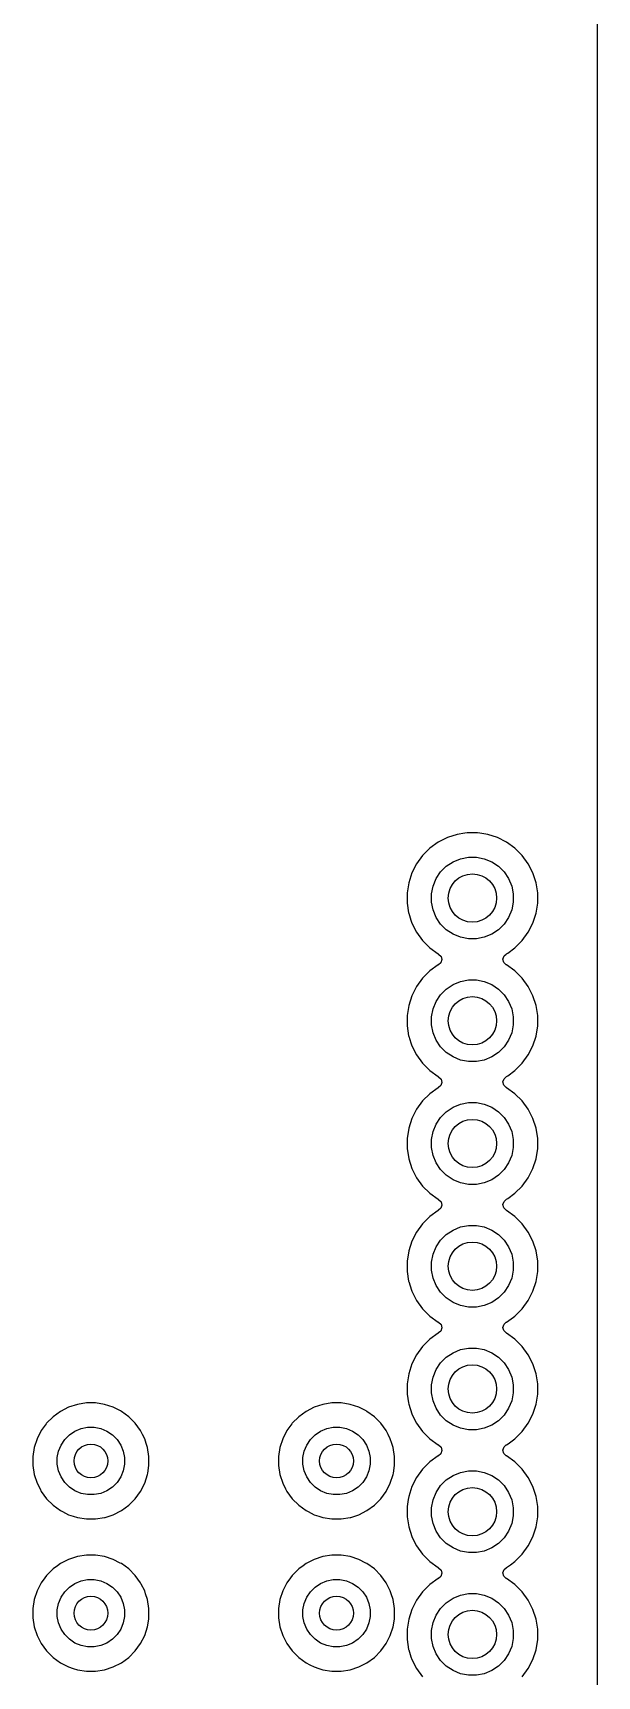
# Model space of a CAD drawing. Extents: x 81.5 to 180.4, y -148.7 to -49.7.
# Drawn here: x 168.78 to 180.45, y -113.57 to -79.56 of the extents above; entities that cross this region are included whole.
import ezdxf

# ---------------------------------------------------------------- set-up
doc = ezdxf.new("R2010")
doc.units = 0
doc.layers.add('BLACK', color=7, linetype='CONTINUOUS')

msp = doc.modelspace()

# ---------------------------------------------------------------- linework, layer by layer
at = {"layer": 'BLACK', "linetype": 'CONTINUOUS'}
for p, q in [((180.4495, -49.8245), (180.4495, -148.5755)), ((177.351585, -96.213444), (177.162179, -96.309951)), ((177.55376, -96.147753), (177.351585, -96.213444)), ((177.715042, -96.122208), (177.55376, -96.147753)), ((177.763713, -96.1145), (177.715042, -96.122208)), ((177.976287, -96.1145), (177.763713, -96.1145)), ((178.024957, -96.122208), (177.976287, -96.1145)), ((178.18624, -96.147753), (178.024957, -96.122208)), ((178.186241, -96.147753), (178.18624, -96.147753)), ((178.186243, -96.147754), (178.186241, -96.147753)), ((178.388412, -96.213443), (178.186243, -96.147754)), ((178.388413, -96.213443), (178.388412, -96.213443)), ((178.388414, -96.213444), (178.388413, -96.213443)), ((178.57782, -96.309951), (178.388414, -96.213444)), ((176.990213, -96.43489), (176.83989, -96.585213)), ((177.162179, -96.309951), (176.990213, -96.43489)), ((178.749786, -96.43489), (178.57782, -96.309951)), ((178.900109, -96.585213), (178.749786, -96.43489)), ((176.714951, -96.757179), (176.618444, -96.946585)), ((176.83989, -96.585213), (176.714951, -96.757179)), ((177.212941, -96.925766), (177.330766, -96.807941)), ((177.330766, -96.807941), (177.469313, -96.715367)), ((177.469313, -96.715367), (177.623258, -96.651601)), ((177.623258, -96.651601), (177.786685, -96.619093)), ((177.786685, -96.619093), (177.953315, -96.619093)), ((177.953315, -96.619093), (178.116742, -96.651601)), ((178.116742, -96.651601), (178.270687, -96.715367)), ((178.270687, -96.715367), (178.409234, -96.807941)), ((178.409234, -96.807941), (178.527059, -96.925766)), ((179.025048, -96.757179), (178.900109, -96.585213)), ((179.025049, -96.757181), (179.025048, -96.757179)), ((179.025051, -96.757184), (179.025049, -96.757181)), ((179.121557, -96.946588), (179.025051, -96.757184)), ((176.552753, -97.14876), (176.5195, -97.358713)), ((176.618444, -96.946585), (176.552753, -97.14876)), ((177.024093, -97.381685), (177.056601, -97.218258)), ((177.056601, -97.218258), (177.120367, -97.064313)), ((177.120367, -97.064313), (177.212941, -96.925766)), ((178.527059, -96.925766), (178.619633, -97.064313)), ((178.619633, -97.064313), (178.683399, -97.218258)), ((178.683399, -97.218258), (178.715907, -97.381685)), ((179.187246, -97.148757), (179.121557, -96.946588)), ((179.2205, -97.358713), (179.187246, -97.148757)), ((176.5195, -97.358713), (176.5195, -97.571286)), ((176.5195, -97.571286), (176.551748, -97.774896)), ((177.024093, -97.548315), (177.024093, -97.381685)), ((177.056601, -97.711742), (177.024093, -97.548315)), ((178.715907, -97.548315), (178.683399, -97.711742)), ((178.715907, -97.381685), (178.715907, -97.548315)), ((179.187246, -97.781243), (179.2205, -97.571287)), ((179.2205, -97.571287), (179.2205, -97.358713)), ((176.551748, -97.774896), (176.552754, -97.781243)), ((176.552754, -97.781243), (176.599531, -97.925208)), ((176.599531, -97.925208), (176.618444, -97.983414)), ((177.120367, -97.865687), (177.056601, -97.711742)), ((177.212941, -98.004234), (177.120367, -97.865687)), ((178.619633, -97.865687), (178.527059, -98.004234)), ((178.683399, -97.711742), (178.619633, -97.865687)), ((179.121557, -97.983412), (179.187246, -97.781243)), ((176.618444, -97.983414), (176.714951, -98.17282)), ((176.714951, -98.17282), (176.83989, -98.344786)), ((177.330766, -98.122059), (177.212941, -98.004234)), ((177.469313, -98.214633), (177.330766, -98.122059)), ((177.623258, -98.278399), (177.469313, -98.214633)), ((177.786685, -98.310907), (177.623258, -98.278399)), ((178.116742, -98.278399), (177.953315, -98.310907)), ((178.270687, -98.214633), (178.116742, -98.278399)), ((178.409234, -98.122059), (178.270687, -98.214633)), ((178.527059, -98.004234), (178.409234, -98.122059)), ((178.900109, -98.344786), (179.025048, -98.17282)), ((179.025047, -98.17282), (179.025051, -98.172816)), ((179.025048, -98.17282), (179.025047, -98.17282)), ((179.025051, -98.172816), (179.121557, -97.983412)), ((176.83989, -98.344786), (176.990213, -98.495109)), ((176.990213, -98.495109), (177.162182, -98.62005)), ((177.162182, -98.62005), (177.170946, -98.624516)), ((177.953315, -98.310907), (177.786685, -98.310907)), ((178.569054, -98.624515), (178.577816, -98.620051)), ((178.577816, -98.620051), (178.599789, -98.604086)), ((178.599789, -98.604086), (178.749786, -98.495109)), ((178.749786, -98.495109), (178.749788, -98.495106)), ((178.749788, -98.495106), (178.749792, -98.495104)), ((178.749792, -98.495104), (178.900104, -98.344792)), ((178.900104, -98.344792), (178.900106, -98.344788)), ((178.900106, -98.344788), (178.900109, -98.344786)), ((177.162182, -98.849949), (176.990213, -98.97489)), ((177.170946, -98.845484), (177.162182, -98.849949)), ((177.170946, -98.624516), (177.221742, -98.672491)), ((177.215998, -98.806447), (177.170946, -98.845484)), ((177.238536, -98.740312), (177.215998, -98.806447)), ((177.221742, -98.672491), (177.238536, -98.740312)), ((178.501463, -98.729692), (178.523999, -98.663556)), ((178.518259, -98.797512), (178.501463, -98.729692)), ((178.569054, -98.845485), (178.518259, -98.797512)), ((178.523999, -98.663556), (178.569054, -98.624515)), ((178.577115, -98.849591), (178.569054, -98.845485)), ((178.57782, -98.849951), (178.577115, -98.849591)), ((178.749786, -98.97489), (178.57782, -98.849951)), ((176.714951, -99.297179), (176.618444, -99.486585)), ((176.83989, -99.125213), (176.714951, -99.297179)), ((176.990213, -98.97489), (176.83989, -99.125213)), ((177.330766, -99.347941), (177.469313, -99.255367)), ((177.469313, -99.255367), (177.623258, -99.191601)), ((177.623258, -99.191601), (177.786685, -99.159093)), ((177.786685, -99.159093), (177.953315, -99.159093)), ((177.953315, -99.159093), (178.116742, -99.191601)), ((178.116742, -99.191601), (178.270687, -99.255367)), ((178.270687, -99.255367), (178.409234, -99.347941)), ((178.900109, -99.125213), (178.749786, -98.97489)), ((179.025048, -99.297179), (178.900109, -99.125213)), ((179.025049, -99.297181), (179.025048, -99.297179)), ((179.025051, -99.297184), (179.025049, -99.297181)), ((179.121557, -99.486588), (179.025051, -99.297184)), ((176.618444, -99.486585), (176.552753, -99.68876)), ((177.056601, -99.758258), (177.120367, -99.604313)), ((177.120367, -99.604313), (177.212941, -99.465766)), ((177.212941, -99.465766), (177.330766, -99.347941)), ((178.409234, -99.347941), (178.527059, -99.465766)), ((178.527059, -99.465766), (178.619633, -99.604313)), ((178.619633, -99.604313), (178.683399, -99.758258)), ((179.187246, -99.688757), (179.121557, -99.486588)), ((176.552753, -99.68876), (176.5195, -99.898713)), ((176.5195, -99.898713), (176.5195, -100.111286)), ((177.024093, -99.921685), (177.056601, -99.758258)), ((177.024093, -100.088315), (177.024093, -99.921685)), ((178.683399, -99.758258), (178.715907, -99.921685)), ((178.715907, -99.921685), (178.715907, -100.088315)), ((179.2205, -99.898713), (179.187246, -99.688757)), ((179.2205, -100.111287), (179.2205, -99.898713)), ((176.5195, -100.111286), (176.551748, -100.314896)), ((176.551748, -100.314896), (176.552754, -100.321243)), ((177.056601, -100.251742), (177.024093, -100.088315)), ((177.120367, -100.405687), (177.056601, -100.251742)), ((178.683399, -100.251742), (178.619633, -100.405687)), ((178.715907, -100.088315), (178.683399, -100.251742)), ((179.187246, -100.321243), (179.2205, -100.111287)), ((176.552754, -100.321243), (176.599531, -100.465208)), ((176.599531, -100.465208), (176.618444, -100.523414)), ((176.618444, -100.523414), (176.714951, -100.71282)), ((177.212941, -100.544234), (177.120367, -100.405687)), ((177.330766, -100.662059), (177.212941, -100.544234)), ((178.527059, -100.544234), (178.409234, -100.662059)), ((178.619633, -100.405687), (178.527059, -100.544234)), ((179.025051, -100.712816), (179.121557, -100.523412)), ((179.121557, -100.523412), (179.187246, -100.321243)), ((176.714951, -100.71282), (176.83989, -100.884786)), ((176.83989, -100.884786), (176.990213, -101.035109)), ((177.469313, -100.754633), (177.330766, -100.662059)), ((177.623258, -100.818399), (177.469313, -100.754633)), ((177.786685, -100.850907), (177.623258, -100.818399)), ((177.953315, -100.850907), (177.786685, -100.850907)), ((178.116742, -100.818399), (177.953315, -100.850907)), ((178.270687, -100.754633), (178.116742, -100.818399)), ((178.409234, -100.662059), (178.270687, -100.754633)), ((178.749792, -101.035104), (178.900104, -100.884792)), ((178.900104, -100.884792), (178.900106, -100.884788)), ((178.900106, -100.884788), (178.900109, -100.884786)), ((178.900109, -100.884786), (179.025048, -100.71282)), ((179.025047, -100.71282), (179.025051, -100.712816)), ((179.025048, -100.71282), (179.025047, -100.71282)), ((176.990213, -101.035109), (177.162182, -101.16005)), ((177.162182, -101.16005), (177.170946, -101.164516)), ((177.170946, -101.164516), (177.221742, -101.212491)), ((177.238536, -101.280312), (177.215998, -101.346447)), ((177.221742, -101.212491), (177.238536, -101.280312)), ((178.501463, -101.269692), (178.523999, -101.203556)), ((178.518259, -101.337512), (178.501463, -101.269692)), ((178.569054, -101.385485), (178.518259, -101.337512)), ((178.523999, -101.203556), (178.569054, -101.164515)), ((178.569054, -101.164515), (178.577816, -101.160051)), ((178.577816, -101.160051), (178.599789, -101.144086)), ((178.599789, -101.144086), (178.749786, -101.035109)), ((178.749786, -101.035109), (178.749788, -101.035106)), ((178.749788, -101.035106), (178.749792, -101.035104)), ((176.83989, -101.665213), (176.714951, -101.837179)), ((176.990213, -101.51489), (176.83989, -101.665213)), ((177.162182, -101.389949), (176.990213, -101.51489)), ((177.170946, -101.385484), (177.162182, -101.389949)), ((177.215998, -101.346447), (177.170946, -101.385484)), ((178.577115, -101.389591), (178.569054, -101.385485)), ((178.57782, -101.389951), (178.577115, -101.389591)), ((178.749786, -101.51489), (178.57782, -101.389951)), ((178.900109, -101.665213), (178.749786, -101.51489)), ((179.025048, -101.837179), (178.900109, -101.665213)), ((176.714951, -101.837179), (176.618444, -102.026585)), ((177.120367, -102.144313), (177.212941, -102.005766)), ((177.212941, -102.005766), (177.330766, -101.887941)), ((177.330766, -101.887941), (177.469313, -101.795367)), ((177.469313, -101.795367), (177.623258, -101.731601)), ((177.623258, -101.731601), (177.786685, -101.699093)), ((177.786685, -101.699093), (177.953315, -101.699093)), ((177.953315, -101.699093), (178.116742, -101.731601)), ((178.116742, -101.731601), (178.270687, -101.795367)), ((178.270687, -101.795367), (178.409234, -101.887941)), ((178.409234, -101.887941), (178.527059, -102.005766)), ((178.527059, -102.005766), (178.619633, -102.144313)), ((179.025049, -101.837181), (179.025048, -101.837179)), ((179.025051, -101.837184), (179.025049, -101.837181)), ((179.121557, -102.026588), (179.025051, -101.837184)), ((176.552753, -102.22876), (176.5195, -102.438713)), ((176.618444, -102.026585), (176.552753, -102.22876)), ((177.024093, -102.461685), (177.056601, -102.298258)), ((177.056601, -102.298258), (177.120367, -102.144313)), ((178.619633, -102.144313), (178.683399, -102.298258)), ((178.683399, -102.298258), (178.715907, -102.461685)), ((179.187246, -102.228757), (179.121557, -102.026588)), ((179.2205, -102.438713), (179.187246, -102.228757)), ((176.5195, -102.438713), (176.5195, -102.651286)), ((176.5195, -102.651286), (176.552753, -102.861239)), ((177.024093, -102.628315), (177.024093, -102.461685)), ((177.056601, -102.791742), (177.024093, -102.628315)), ((178.715907, -102.628315), (178.683399, -102.791742)), ((178.715907, -102.461685), (178.715907, -102.628315)), ((179.187246, -102.861243), (179.2205, -102.651287)), ((179.2205, -102.651287), (179.2205, -102.438713)), ((176.552753, -102.861239), (176.618444, -103.063414)), ((177.120367, -102.945687), (177.056601, -102.791742)), ((177.212941, -103.084234), (177.120367, -102.945687)), ((178.619633, -102.945687), (178.527059, -103.084234)), ((178.683399, -102.791742), (178.619633, -102.945687)), ((179.121557, -103.063412), (179.187246, -102.861243)), ((176.618444, -103.063414), (176.714951, -103.25282)), ((176.714951, -103.25282), (176.83989, -103.424786)), ((177.330766, -103.202059), (177.212941, -103.084234)), ((177.469313, -103.294633), (177.330766, -103.202059)), ((177.623258, -103.358399), (177.469313, -103.294633)), ((177.786685, -103.390907), (177.623258, -103.358399)), ((178.116742, -103.358399), (177.953315, -103.390907)), ((178.270687, -103.294633), (178.116742, -103.358399)), ((178.409234, -103.202059), (178.270687, -103.294633)), ((178.527059, -103.084234), (178.409234, -103.202059)), ((178.900109, -103.424786), (179.025048, -103.25282)), ((179.025047, -103.25282), (179.025051, -103.252816)), ((179.025048, -103.25282), (179.025047, -103.25282)), ((179.025051, -103.252816), (179.121557, -103.063412)), ((176.83989, -103.424786), (176.990213, -103.575109)), ((176.990213, -103.575109), (177.162182, -103.70005)), ((177.162182, -103.70005), (177.170946, -103.704516)), ((177.170946, -103.704516), (177.221742, -103.752491)), ((177.953315, -103.390907), (177.786685, -103.390907)), ((178.523999, -103.743556), (178.569054, -103.704515)), ((178.569054, -103.704515), (178.577816, -103.700051)), ((178.577816, -103.700051), (178.599789, -103.684086)), ((178.599789, -103.684086), (178.749786, -103.575109)), ((178.749786, -103.575109), (178.749788, -103.575106)), ((178.749788, -103.575106), (178.749792, -103.575104)), ((178.749792, -103.575104), (178.900104, -103.424792)), ((178.900104, -103.424792), (178.900106, -103.424788)), ((178.900106, -103.424788), (178.900109, -103.424786)), ((176.990213, -104.05489), (176.83989, -104.205213)), ((177.162182, -103.929949), (176.990213, -104.05489)), ((177.170946, -103.925484), (177.162182, -103.929949)), ((177.215998, -103.886447), (177.170946, -103.925484)), ((177.238536, -103.820312), (177.215998, -103.886447)), ((177.221742, -103.752491), (177.238536, -103.820312)), ((178.501463, -103.809692), (178.523999, -103.743556)), ((178.518259, -103.877512), (178.501463, -103.809692)), ((178.569054, -103.925485), (178.518259, -103.877512)), ((178.577115, -103.929591), (178.569054, -103.925485)), ((178.57782, -103.929951), (178.577115, -103.929591)), ((178.749786, -104.05489), (178.57782, -103.929951)), ((178.900109, -104.205213), (178.749786, -104.05489)), ((176.714951, -104.377179), (176.618444, -104.566585)), ((176.83989, -104.205213), (176.714951, -104.377179)), ((177.330766, -104.427941), (177.469313, -104.335367)), ((177.469313, -104.335367), (177.623258, -104.271601)), ((177.623258, -104.271601), (177.786685, -104.239093)), ((177.786685, -104.239093), (177.953315, -104.239093)), ((177.953315, -104.239093), (178.116742, -104.271601)), ((178.116742, -104.271601), (178.270687, -104.335367)), ((178.270687, -104.335367), (178.409234, -104.427941)), ((179.025048, -104.377179), (178.900109, -104.205213)), ((179.025049, -104.377181), (179.025048, -104.377179)), ((179.025051, -104.377184), (179.025049, -104.377181)), ((179.121557, -104.566588), (179.025051, -104.377184)), ((176.618444, -104.566585), (176.552753, -104.76876)), ((177.056601, -104.838258), (177.120367, -104.684313)), ((177.120367, -104.684313), (177.212941, -104.545766)), ((177.212941, -104.545766), (177.330766, -104.427941)), ((178.409234, -104.427941), (178.527059, -104.545766)), ((178.527059, -104.545766), (178.619633, -104.684313)), ((178.619633, -104.684313), (178.683399, -104.838258)), ((179.187246, -104.768757), (179.121557, -104.566588)), ((176.552753, -104.76876), (176.5195, -104.978713)), ((176.5195, -104.978713), (176.5195, -105.191286)), ((177.024093, -105.001685), (177.056601, -104.838258)), ((177.024093, -105.168315), (177.024093, -105.001685)), ((178.683399, -104.838258), (178.715907, -105.001685)), ((178.715907, -105.001685), (178.715907, -105.168315)), ((179.2205, -104.978713), (179.187246, -104.768757)), ((179.2205, -105.191287), (179.2205, -104.978713)), ((176.5195, -105.191286), (176.551403, -105.392717)), ((176.551403, -105.392717), (176.552754, -105.401243)), ((176.552754, -105.401243), (176.611835, -105.583076)), ((177.056601, -105.331742), (177.024093, -105.168315)), ((177.120367, -105.485687), (177.056601, -105.331742)), ((178.683399, -105.331742), (178.619633, -105.485687)), ((178.715907, -105.168315), (178.683399, -105.331742)), ((179.121557, -105.603412), (179.187246, -105.401243)), ((179.187246, -105.401243), (179.2205, -105.191287)), ((176.611835, -105.583076), (176.618444, -105.603414)), ((176.618444, -105.603414), (176.714951, -105.79282)), ((177.212941, -105.624234), (177.120367, -105.485687)), ((177.330766, -105.742059), (177.212941, -105.624234)), ((177.469313, -105.834633), (177.330766, -105.742059)), ((178.409234, -105.742059), (178.270687, -105.834633)), ((178.527059, -105.624234), (178.409234, -105.742059)), ((178.619633, -105.485687), (178.527059, -105.624234)), ((179.025051, -105.792816), (179.121557, -105.603412)), ((176.714951, -105.79282), (176.83989, -105.964786)), ((176.83989, -105.964786), (176.990213, -106.115109)), ((177.623258, -105.898399), (177.469313, -105.834633)), ((177.786685, -105.930907), (177.623258, -105.898399)), ((177.953315, -105.930907), (177.786685, -105.930907)), ((178.116742, -105.898399), (177.953315, -105.930907)), ((178.270687, -105.834633), (178.116742, -105.898399)), ((178.749792, -106.115104), (178.900104, -105.964792)), ((178.900104, -105.964792), (178.900106, -105.964788)), ((178.900106, -105.964788), (178.900109, -105.964786)), ((178.900109, -105.964786), (179.025048, -105.79282)), ((179.025047, -105.79282), (179.025051, -105.792816)), ((179.025048, -105.79282), (179.025047, -105.79282)), ((176.990213, -106.115109), (177.162182, -106.24005)), ((177.162182, -106.24005), (177.170946, -106.244516)), ((177.170946, -106.244516), (177.221742, -106.292491)), ((177.215998, -106.426447), (177.170946, -106.465484)), ((177.238536, -106.360312), (177.215998, -106.426447)), ((177.221742, -106.292491), (177.238536, -106.360312)), ((178.501463, -106.349692), (178.523999, -106.283556)), ((178.518259, -106.417512), (178.501463, -106.349692)), ((178.569054, -106.465485), (178.518259, -106.417512)), ((178.523999, -106.283556), (178.569054, -106.244515)), ((178.569054, -106.244515), (178.577816, -106.240051)), ((178.577816, -106.240051), (178.72076, -106.136197)), ((178.72076, -106.136197), (178.749786, -106.115109)), ((178.749786, -106.115109), (178.749788, -106.115106)), ((178.749788, -106.115106), (178.749792, -106.115104)), ((176.83989, -106.745213), (176.714951, -106.917179)), ((176.990213, -106.59489), (176.83989, -106.745213)), ((177.162182, -106.469949), (176.990213, -106.59489)), ((177.170946, -106.465484), (177.162182, -106.469949)), ((177.623258, -106.811601), (177.786685, -106.779093)), ((177.786685, -106.779093), (177.953315, -106.779093)), ((177.953315, -106.779093), (178.116742, -106.811601)), ((178.577115, -106.469591), (178.569054, -106.465485)), ((178.57782, -106.469951), (178.577115, -106.469591)), ((178.749786, -106.59489), (178.57782, -106.469951)), ((178.900109, -106.745213), (178.749786, -106.59489)), ((179.025048, -106.917179), (178.900109, -106.745213)), ((176.618444, -107.106585), (176.552753, -107.30876)), ((176.714951, -106.917179), (176.618444, -107.106585)), ((177.120367, -107.224313), (177.212941, -107.085766)), ((177.212941, -107.085766), (177.330766, -106.967941)), ((177.330766, -106.967941), (177.469313, -106.875367)), ((177.469313, -106.875367), (177.623258, -106.811601)), ((178.116742, -106.811601), (178.270687, -106.875367)), ((178.270687, -106.875367), (178.409234, -106.967941)), ((178.409234, -106.967941), (178.527059, -107.085766)), ((178.527059, -107.085766), (178.619633, -107.224313)), ((179.025049, -106.917181), (179.025048, -106.917179)), ((179.025051, -106.917184), (179.025049, -106.917181)), ((179.121557, -107.106588), (179.025051, -106.917184)), ((179.187246, -107.308757), (179.121557, -107.106588)), ((176.552753, -107.30876), (176.5195, -107.518713)), ((177.024093, -107.541685), (177.056601, -107.378258)), ((177.056601, -107.378258), (177.120367, -107.224313)), ((178.619633, -107.224313), (178.683399, -107.378258)), ((178.683399, -107.378258), (178.715907, -107.541685)), ((179.2205, -107.518713), (179.187246, -107.308757)), ((176.5195, -107.518713), (176.5195, -107.731286)), ((176.5195, -107.731286), (176.548604, -107.915046)), ((177.024093, -107.708315), (177.024093, -107.541685)), ((177.056601, -107.871742), (177.024093, -107.708315)), ((178.715907, -107.708315), (178.683399, -107.871742)), ((178.715907, -107.541685), (178.715907, -107.708315)), ((179.187246, -107.941243), (179.2205, -107.731287)), ((179.2205, -107.731287), (179.2205, -107.518713)), ((169.3508, -108.08824), (169.274861, -108.143414)), ((169.519163, -108.002454), (169.3508, -108.08824)), ((169.698881, -107.944059), (169.519163, -108.002454)), ((169.885514, -107.9145), (169.698881, -107.944059)), ((169.885519, -107.9145), (169.885514, -107.9145)), ((170.074481, -107.9145), (169.885519, -107.9145)), ((170.074486, -107.9145), (170.074481, -107.9145)), ((170.261118, -107.944059), (170.074486, -107.9145)), ((170.440836, -108.002454), (170.261118, -107.944059)), ((170.58982, -108.078366), (170.440836, -108.002454)), ((170.609199, -108.08824), (170.58982, -108.078366)), ((170.762073, -108.19931), (170.609199, -108.08824)), ((174.4308, -108.08824), (174.354861, -108.143414)), ((174.599163, -108.002454), (174.4308, -108.08824)), ((174.778881, -107.944059), (174.599163, -108.002454)), ((174.965514, -107.9145), (174.778881, -107.944059)), ((174.965519, -107.9145), (174.965514, -107.9145)), ((175.154481, -107.9145), (174.965519, -107.9145)), ((175.154486, -107.9145), (175.154481, -107.9145)), ((175.341118, -107.944059), (175.154486, -107.9145)), ((175.520836, -108.002454), (175.341118, -107.944059)), ((175.66982, -108.078366), (175.520836, -108.002454)), ((175.689199, -108.08824), (175.66982, -108.078366)), ((175.842073, -108.19931), (175.689199, -108.08824)), ((176.548604, -107.915046), (176.552754, -107.941243)), ((176.552754, -107.941243), (176.616261, -108.136697)), ((176.616261, -108.136697), (176.618444, -108.143414)), ((177.120367, -108.025687), (177.056601, -107.871742)), ((177.212941, -108.164234), (177.120367, -108.025687)), ((178.619633, -108.025687), (178.527059, -108.164234)), ((178.683399, -107.871742), (178.619633, -108.025687)), ((179.121557, -108.143412), (179.187246, -107.941243)), ((169.054328, -108.346666), (168.95324, -108.4858)), ((169.06431, -108.332927), (169.054328, -108.346666)), ((169.064312, -108.332925), (169.06431, -108.332927)), ((169.197924, -108.199312), (169.064312, -108.332924)), ((169.064312, -108.332924), (169.064312, -108.332925)), ((169.197925, -108.199312), (169.197924, -108.199312)), ((169.197927, -108.19931), (169.197925, -108.199312)), ((169.274861, -108.143414), (169.197927, -108.19931)), ((169.650022, -108.497655), (169.776801, -108.445142)), ((169.776801, -108.445142), (169.911388, -108.418371)), ((169.911388, -108.418371), (170.048612, -108.418371)), ((170.048612, -108.418371), (170.183199, -108.445142)), ((170.183199, -108.445142), (170.309978, -108.497655)), ((170.89569, -108.332927), (170.762073, -108.19931)), ((171.00676, -108.485801), (170.89569, -108.332927)), ((174.134328, -108.346666), (174.03324, -108.4858)), ((174.14431, -108.332927), (174.134328, -108.346666)), ((174.144312, -108.332925), (174.14431, -108.332927)), ((174.277924, -108.199312), (174.144312, -108.332924)), ((174.144312, -108.332924), (174.144312, -108.332925)), ((174.277925, -108.199312), (174.277924, -108.199312)), ((174.277927, -108.19931), (174.277925, -108.199312)), ((174.354861, -108.143414), (174.277927, -108.19931)), ((174.730022, -108.497655), (174.856801, -108.445142)), ((174.856801, -108.445142), (174.991388, -108.418371)), ((174.991388, -108.418371), (175.128612, -108.418371)), ((175.128612, -108.418371), (175.263199, -108.445142)), ((175.263199, -108.445142), (175.389978, -108.497655)), ((175.97569, -108.332927), (175.842073, -108.19931)), ((176.08676, -108.485801), (175.97569, -108.332927)), ((176.618444, -108.143414), (176.714951, -108.33282)), ((176.714951, -108.33282), (176.83989, -108.504786)), ((177.330766, -108.282059), (177.212941, -108.164234)), ((177.469313, -108.374633), (177.330766, -108.282059)), ((177.623258, -108.438399), (177.469313, -108.374633)), ((177.786685, -108.470907), (177.623258, -108.438399)), ((177.953315, -108.470907), (177.786685, -108.470907)), ((178.116742, -108.438399), (177.953315, -108.470907)), ((178.270687, -108.374633), (178.116742, -108.438399)), ((178.409234, -108.282059), (178.270687, -108.374633)), ((178.527059, -108.164234), (178.409234, -108.282059)), ((178.900109, -108.504786), (179.024972, -108.332925)), ((179.024972, -108.332925), (179.025051, -108.332816)), ((179.025051, -108.332816), (179.121557, -108.143412)), ((168.867454, -108.654163), (168.809059, -108.833881)), ((168.95324, -108.4858), (168.867454, -108.654163)), ((169.310142, -108.911801), (169.362655, -108.785022)), ((169.362655, -108.785022), (169.438893, -108.670925)), ((169.438893, -108.670925), (169.535925, -108.573893)), ((169.535925, -108.573893), (169.650022, -108.497655)), ((170.309978, -108.497655), (170.424075, -108.573893)), ((170.424075, -108.573893), (170.521107, -108.670925)), ((170.521107, -108.670925), (170.597345, -108.785022)), ((170.597345, -108.785022), (170.649858, -108.911801)), ((171.04729, -108.565347), (171.00676, -108.485801)), ((171.092545, -108.654163), (171.04729, -108.565347)), ((171.092545, -108.654165), (171.092545, -108.654163)), ((171.092547, -108.654168), (171.092545, -108.654165)), ((171.123846, -108.750497), (171.092547, -108.654168)), ((171.15094, -108.833881), (171.123846, -108.750497)), ((173.947454, -108.654163), (173.889059, -108.833881)), ((174.03324, -108.4858), (173.947454, -108.654163)), ((174.390142, -108.911801), (174.442655, -108.785022)), ((174.442655, -108.785022), (174.518893, -108.670925)), ((174.518893, -108.670925), (174.615925, -108.573893)), ((174.615925, -108.573893), (174.730022, -108.497655)), ((175.389978, -108.497655), (175.504075, -108.573893)), ((175.504075, -108.573893), (175.601107, -108.670925)), ((175.601107, -108.670925), (175.677345, -108.785022)), ((175.677345, -108.785022), (175.729858, -108.911801)), ((176.12729, -108.565347), (176.08676, -108.485801)), ((176.172545, -108.654163), (176.12729, -108.565347)), ((176.172545, -108.654165), (176.172545, -108.654163)), ((176.172547, -108.654168), (176.172545, -108.654165)), ((176.203846, -108.750497), (176.172547, -108.654168)), ((176.23094, -108.833881), (176.203846, -108.750497)), ((176.83989, -108.504786), (176.990213, -108.655109)), ((176.990213, -108.655109), (177.162182, -108.78005)), ((177.162182, -108.78005), (177.170946, -108.784516)), ((177.170946, -108.784516), (177.221742, -108.832491)), ((178.523999, -108.823556), (178.569054, -108.784515)), ((178.569054, -108.784515), (178.577816, -108.780051)), ((178.577816, -108.780051), (178.609166, -108.757274)), ((178.609166, -108.757274), (178.749786, -108.655109)), ((178.749786, -108.655109), (178.749788, -108.655106)), ((178.749788, -108.655106), (178.749792, -108.655104)), ((178.749792, -108.655104), (178.900104, -108.504792)), ((178.900104, -108.504792), (178.900106, -108.504788)), ((178.900106, -108.504788), (178.900109, -108.504786)), ((168.809059, -108.833881), (168.7795, -109.020513)), ((168.7795, -109.020513), (168.7795, -109.209486)), ((169.283371, -109.046388), (169.310142, -108.911801)), ((169.283371, -109.183612), (169.283371, -109.046388)), ((170.649858, -108.911801), (170.676629, -109.046388)), ((170.676629, -109.046388), (170.676629, -109.183612)), ((171.1805, -109.020513), (171.15094, -108.833881)), ((171.1805, -109.209486), (171.1805, -109.020513)), ((173.889059, -108.833881), (173.8595, -109.020513)), ((173.8595, -109.020513), (173.8595, -109.209486)), ((174.363371, -109.046388), (174.390142, -108.911801)), ((174.363371, -109.183612), (174.363371, -109.046388)), ((175.729858, -108.911801), (175.756629, -109.046388)), ((175.756629, -109.046388), (175.756629, -109.183612)), ((176.2605, -109.020513), (176.23094, -108.833881)), ((176.2605, -109.209486), (176.2605, -109.020513)), ((176.990213, -109.13489), (176.83989, -109.285213)), ((177.162182, -109.009949), (176.990213, -109.13489)), ((177.170946, -109.005484), (177.162182, -109.009949)), ((177.215998, -108.966447), (177.170946, -109.005484)), ((177.238536, -108.900312), (177.215998, -108.966447)), ((177.221742, -108.832491), (177.238536, -108.900312)), ((178.501463, -108.889692), (178.523999, -108.823556)), ((178.518259, -108.957512), (178.501463, -108.889692)), ((178.569054, -109.005485), (178.518259, -108.957512)), ((178.577115, -109.009591), (178.569054, -109.005485)), ((178.57782, -109.009951), (178.577115, -109.009591)), ((178.749786, -109.13489), (178.57782, -109.009951)), ((178.900109, -109.285213), (178.749786, -109.13489)), ((168.7795, -109.209486), (168.809059, -109.396118)), ((168.809059, -109.396118), (168.867454, -109.575836)), ((169.310142, -109.318199), (169.283371, -109.183612)), ((169.362655, -109.444978), (169.310142, -109.318199)), ((169.438893, -109.559075), (169.362655, -109.444978)), ((170.597345, -109.444978), (170.521107, -109.559075)), ((170.649858, -109.318199), (170.597345, -109.444978)), ((170.676629, -109.183612), (170.649858, -109.318199)), ((171.092547, -109.575832), (171.15094, -109.396118)), ((171.15094, -109.396118), (171.155466, -109.367543)), ((171.155466, -109.367543), (171.1805, -109.209486)), ((173.8595, -109.209486), (173.889059, -109.396118)), ((173.889059, -109.396118), (173.947454, -109.575836)), ((174.390142, -109.318199), (174.363371, -109.183612)), ((174.442655, -109.444978), (174.390142, -109.318199)), ((174.518893, -109.559075), (174.442655, -109.444978)), ((175.677345, -109.444978), (175.601107, -109.559075)), ((175.729858, -109.318199), (175.677345, -109.444978)), ((175.756629, -109.183612), (175.729858, -109.318199)), ((176.172547, -109.575832), (176.23094, -109.396118)), ((176.23094, -109.396118), (176.235466, -109.367543)), ((176.235466, -109.367543), (176.2605, -109.209486)), ((176.714951, -109.457179), (176.618444, -109.646585)), ((176.83989, -109.285213), (176.714951, -109.457179)), ((177.330766, -109.507941), (177.469313, -109.415367)), ((177.469313, -109.415367), (177.623258, -109.351601)), ((177.623258, -109.351601), (177.786685, -109.319093)), ((177.786685, -109.319093), (177.953315, -109.319093)), ((177.953315, -109.319093), (178.116742, -109.351601)), ((178.116742, -109.351601), (178.270687, -109.415367)), ((178.270687, -109.415367), (178.409234, -109.507941)), ((179.025048, -109.457179), (178.900109, -109.285213)), ((179.025049, -109.457181), (179.025048, -109.457179)), ((179.025051, -109.457184), (179.025049, -109.457181)), ((179.121557, -109.646588), (179.025051, -109.457184)), ((168.867454, -109.575836), (168.926718, -109.692147)), ((168.926718, -109.692147), (168.95324, -109.744199)), ((168.95324, -109.744199), (169.06431, -109.897073)), ((169.535925, -109.656107), (169.438893, -109.559075)), ((169.650022, -109.732345), (169.535925, -109.656107)), ((169.776801, -109.784858), (169.650022, -109.732345)), ((169.911388, -109.811629), (169.776801, -109.784858)), ((170.048612, -109.811629), (169.911388, -109.811629)), ((170.183199, -109.784858), (170.048612, -109.811629)), ((170.309978, -109.732345), (170.183199, -109.784858)), ((170.424075, -109.656107), (170.309978, -109.732345)), ((170.521107, -109.559075), (170.424075, -109.656107)), ((170.89569, -109.897073), (171.00676, -109.744199)), ((171.00676, -109.744199), (171.092547, -109.575832)), ((173.947454, -109.575836), (174.006718, -109.692147)), ((174.006718, -109.692147), (174.03324, -109.744199)), ((174.03324, -109.744199), (174.14431, -109.897073)), ((174.615925, -109.656107), (174.518893, -109.559075)), ((174.730022, -109.732345), (174.615925, -109.656107)), ((174.856801, -109.784858), (174.730022, -109.732345)), ((174.991388, -109.811629), (174.856801, -109.784858)), ((175.128612, -109.811629), (174.991388, -109.811629)), ((175.263199, -109.784858), (175.128612, -109.811629)), ((175.389978, -109.732345), (175.263199, -109.784858)), ((175.504075, -109.656107), (175.389978, -109.732345)), ((175.601107, -109.559075), (175.504075, -109.656107)), ((175.97569, -109.897073), (176.08676, -109.744199)), ((176.08676, -109.744199), (176.172547, -109.575832)), ((176.618444, -109.646585), (176.552753, -109.84876)), ((177.056601, -109.918258), (177.120367, -109.764313)), ((177.120367, -109.764313), (177.212941, -109.625766)), ((177.212941, -109.625766), (177.330766, -109.507941)), ((178.409234, -109.507941), (178.527059, -109.625766)), ((178.527059, -109.625766), (178.619633, -109.764313)), ((178.619633, -109.764313), (178.683399, -109.918258)), ((179.187246, -109.848757), (179.121557, -109.646588)), ((169.06431, -109.897073), (169.197927, -110.03069)), ((169.197927, -110.03069), (169.350801, -110.14176)), ((169.350801, -110.14176), (169.391339, -110.162415)), ((169.391339, -110.162415), (169.519163, -110.227545)), ((170.440832, -110.227547), (170.609199, -110.14176)), ((170.609199, -110.14176), (170.762073, -110.03069)), ((170.762073, -110.03069), (170.89569, -109.897073)), ((174.14431, -109.897073), (174.277927, -110.03069)), ((174.277927, -110.03069), (174.430801, -110.14176)), ((174.430801, -110.14176), (174.471339, -110.162415)), ((174.471339, -110.162415), (174.599163, -110.227545)), ((175.520832, -110.227547), (175.689199, -110.14176)), ((175.689199, -110.14176), (175.842073, -110.03069)), ((175.842073, -110.03069), (175.97569, -109.897073)), ((176.542385, -109.914224), (176.5195, -110.058713)), ((176.5195, -110.058713), (176.5195, -110.271287)), ((176.552753, -109.84876), (176.542385, -109.914224)), ((177.024093, -110.081685), (177.056601, -109.918258)), ((177.024093, -110.248315), (177.024093, -110.081685)), ((178.683399, -109.918258), (178.715907, -110.081685)), ((178.715907, -110.081685), (178.715907, -110.248315)), ((179.2205, -110.058713), (179.187246, -109.848757)), ((179.2205, -110.271287), (179.2205, -110.058713)), ((169.519163, -110.227545), (169.519165, -110.227545)), ((169.519165, -110.227545), (169.519168, -110.227547)), ((169.519168, -110.227547), (169.615497, -110.258846)), ((169.615497, -110.258846), (169.698881, -110.28594)), ((169.698881, -110.28594), (169.885514, -110.3155)), ((169.885514, -110.3155), (169.885519, -110.3155)), ((169.885519, -110.3155), (170.074486, -110.3155)), ((170.074486, -110.3155), (170.261118, -110.28594)), ((170.261118, -110.28594), (170.272487, -110.282246)), ((170.272487, -110.282246), (170.440832, -110.227547)), ((174.599163, -110.227545), (174.599165, -110.227545)), ((174.599165, -110.227545), (174.599168, -110.227547)), ((174.599168, -110.227547), (174.695497, -110.258846)), ((174.695497, -110.258846), (174.778881, -110.28594)), ((174.778881, -110.28594), (174.965514, -110.3155)), ((174.965514, -110.3155), (174.965519, -110.3155)), ((174.965519, -110.3155), (175.154486, -110.3155)), ((175.154486, -110.3155), (175.341118, -110.28594)), ((175.341118, -110.28594), (175.352487, -110.282246)), ((175.352487, -110.282246), (175.520832, -110.227547)), ((176.5195, -110.271287), (176.552754, -110.481243)), ((176.552754, -110.481243), (176.617065, -110.679172)), ((177.056601, -110.411742), (177.024093, -110.248315)), ((177.120367, -110.565687), (177.056601, -110.411742)), ((178.683399, -110.411742), (178.619633, -110.565687)), ((178.715907, -110.248315), (178.683399, -110.411742)), ((179.121557, -110.683412), (179.187246, -110.481243)), ((179.187246, -110.481243), (179.2205, -110.271287)), ((176.617065, -110.679172), (176.618444, -110.683414)), ((176.618444, -110.683414), (176.714951, -110.87282)), ((177.212941, -110.704234), (177.120367, -110.565687)), ((177.330766, -110.822059), (177.212941, -110.704234)), ((177.469313, -110.914633), (177.330766, -110.822059)), ((178.409234, -110.822059), (178.270687, -110.914633)), ((178.527059, -110.704234), (178.409234, -110.822059)), ((178.619633, -110.565687), (178.527059, -110.704234)), ((179.025051, -110.872816), (179.121557, -110.683412)), ((169.519163, -111.152454), (169.3508, -111.23824)), ((169.698881, -111.094059), (169.519163, -111.152454)), ((169.885514, -111.0645), (169.698881, -111.094059)), ((169.885519, -111.0645), (169.885514, -111.0645)), ((170.074481, -111.0645), (169.885519, -111.0645)), ((170.074486, -111.0645), (170.074481, -111.0645)), ((170.261118, -111.094059), (170.074486, -111.0645)), ((170.440836, -111.152454), (170.261118, -111.094059)), ((170.587118, -111.226989), (170.440836, -111.152454)), ((174.599163, -111.152454), (174.4308, -111.23824)), ((174.778881, -111.094059), (174.599163, -111.152454)), ((174.965514, -111.0645), (174.778881, -111.094059)), ((174.965519, -111.0645), (174.965514, -111.0645)), ((175.154481, -111.0645), (174.965519, -111.0645)), ((175.154486, -111.0645), (175.154481, -111.0645)), ((175.341118, -111.094059), (175.154486, -111.0645)), ((175.520836, -111.152454), (175.341118, -111.094059)), ((175.667118, -111.226989), (175.520836, -111.152454)), ((176.714951, -110.87282), (176.83989, -111.044786)), ((176.83989, -111.044786), (176.990213, -111.195109)), ((176.990213, -111.195109), (177.162182, -111.32005)), ((177.623258, -110.978399), (177.469313, -110.914633)), ((177.786685, -111.010907), (177.623258, -110.978399)), ((177.953315, -111.010907), (177.786685, -111.010907)), ((178.116742, -110.978399), (177.953315, -111.010907)), ((178.270687, -110.914633), (178.116742, -110.978399)), ((178.655944, -111.263288), (178.749786, -111.195109)), ((178.749786, -111.195109), (178.749788, -111.195106)), ((178.749788, -111.195106), (178.749792, -111.195104)), ((178.749792, -111.195104), (178.900104, -111.044792)), ((178.900104, -111.044792), (178.900106, -111.044788)), ((178.900106, -111.044788), (178.900109, -111.044786)), ((178.900109, -111.044786), (179.025048, -110.87282)), ((179.025047, -110.87282), (179.025051, -110.872816)), ((179.025048, -110.87282), (179.025047, -110.87282)), ((169.027805, -111.533172), (168.95324, -111.6358)), ((169.06431, -111.482927), (169.027805, -111.533172)), ((169.064312, -111.482925), (169.06431, -111.482927)), ((169.197924, -111.349312), (169.064312, -111.482924)), ((169.064312, -111.482924), (169.064312, -111.482925)), ((169.197925, -111.349312), (169.197924, -111.349312)), ((169.197927, -111.34931), (169.197925, -111.349312)), ((169.286596, -111.284888), (169.197927, -111.34931)), ((169.3508, -111.23824), (169.286596, -111.284888)), ((170.609199, -111.23824), (170.587118, -111.226989)), ((170.762073, -111.34931), (170.609199, -111.23824)), ((170.89569, -111.482927), (170.762073, -111.34931)), ((171.00676, -111.635801), (170.89569, -111.482927)), ((174.107805, -111.533172), (174.03324, -111.6358)), ((174.14431, -111.482927), (174.107805, -111.533172)), ((174.144312, -111.482925), (174.14431, -111.482927)), ((174.277924, -111.349312), (174.144312, -111.482924)), ((174.144312, -111.482924), (174.144312, -111.482925)), ((174.277925, -111.349312), (174.277924, -111.349312)), ((174.277927, -111.34931), (174.277925, -111.349312)), ((174.366596, -111.284888), (174.277927, -111.34931)), ((174.4308, -111.23824), (174.366596, -111.284888)), ((175.689199, -111.23824), (175.667118, -111.226989)), ((175.842073, -111.34931), (175.689199, -111.23824)), ((175.97569, -111.482927), (175.842073, -111.34931)), ((176.08676, -111.635801), (175.97569, -111.482927)), ((177.162182, -111.32005), (177.170946, -111.324516)), ((177.170946, -111.324516), (177.221742, -111.372491)), ((177.215998, -111.506447), (177.170946, -111.545484)), ((177.238536, -111.440312), (177.215998, -111.506447)), ((177.221742, -111.372491), (177.238536, -111.440312)), ((178.501463, -111.429692), (178.523999, -111.363556)), ((178.518259, -111.497512), (178.501463, -111.429692)), ((178.569054, -111.545485), (178.518259, -111.497512)), ((178.523999, -111.363556), (178.569054, -111.324515)), ((178.569054, -111.324515), (178.577816, -111.320051)), ((178.577816, -111.320051), (178.655944, -111.263288)), ((168.867454, -111.804163), (168.809059, -111.983881)), ((168.95324, -111.6358), (168.867454, -111.804163)), ((169.362655, -111.935022), (169.438893, -111.820925)), ((169.438893, -111.820925), (169.535925, -111.723893)), ((169.535925, -111.723893), (169.650022, -111.647655)), ((169.650022, -111.647655), (169.776801, -111.595142)), ((169.776801, -111.595142), (169.911388, -111.568371)), ((169.911388, -111.568371), (170.048612, -111.568371)), ((170.048612, -111.568371), (170.183199, -111.595142)), ((170.183199, -111.595142), (170.309978, -111.647655)), ((170.309978, -111.647655), (170.424075, -111.723893)), ((170.424075, -111.723893), (170.521107, -111.820925)), ((170.521107, -111.820925), (170.597345, -111.935022)), ((171.021275, -111.664289), (171.00676, -111.635801)), ((171.092545, -111.804163), (171.021275, -111.664289)), ((171.092545, -111.804165), (171.092545, -111.804163)), ((171.092547, -111.804168), (171.092545, -111.804165)), ((171.111791, -111.863394), (171.092547, -111.804168)), ((171.15094, -111.983881), (171.111791, -111.863394)), ((173.947454, -111.804163), (173.889059, -111.983881)), ((174.03324, -111.6358), (173.947454, -111.804163)), ((174.442655, -111.935022), (174.518893, -111.820925)), ((174.518893, -111.820925), (174.615925, -111.723893)), ((174.615925, -111.723893), (174.730022, -111.647655)), ((174.730022, -111.647655), (174.856801, -111.595142)), ((174.856801, -111.595142), (174.991388, -111.568371)), ((174.991388, -111.568371), (175.128612, -111.568371)), ((175.128612, -111.568371), (175.263199, -111.595142)), ((175.263199, -111.595142), (175.389978, -111.647655)), ((175.389978, -111.647655), (175.504075, -111.723893)), ((175.504075, -111.723893), (175.601107, -111.820925)), ((175.601107, -111.820925), (175.677345, -111.935022)), ((176.101275, -111.664289), (176.08676, -111.635801)), ((176.172545, -111.804163), (176.101275, -111.664289)), ((176.172545, -111.804165), (176.172545, -111.804163)), ((176.172547, -111.804168), (176.172545, -111.804165)), ((176.191791, -111.863394), (176.172547, -111.804168)), ((176.23094, -111.983881), (176.191791, -111.863394)), ((176.83989, -111.825213), (176.714951, -111.997179)), ((176.990213, -111.67489), (176.83989, -111.825213)), ((177.162182, -111.549949), (176.990213, -111.67489)), ((177.170946, -111.545484), (177.162182, -111.549949)), ((177.623258, -111.891601), (177.786685, -111.859093)), ((177.786685, -111.859093), (177.953315, -111.859093)), ((177.953315, -111.859093), (178.116742, -111.891601)), ((178.577115, -111.549591), (178.569054, -111.545485)), ((178.57782, -111.549951), (178.577115, -111.549591)), ((178.749786, -111.67489), (178.57782, -111.549951)), ((178.900109, -111.825213), (178.749786, -111.67489)), ((179.025048, -111.997179), (178.900109, -111.825213)), ((168.809059, -111.983881), (168.7795, -112.170513)), ((168.7795, -112.170513), (168.7795, -112.359486)), ((169.283371, -112.196388), (169.310142, -112.061801)), ((169.283371, -112.333612), (169.283371, -112.196388)), ((169.310142, -112.061801), (169.362655, -111.935022)), ((170.597345, -111.935022), (170.649858, -112.061801)), ((170.649858, -112.061801), (170.676629, -112.196388)), ((170.676629, -112.196388), (170.676629, -112.333612)), ((171.1805, -112.170513), (171.15094, -111.983881)), ((171.1805, -112.359486), (171.1805, -112.170513)), ((173.889059, -111.983881), (173.8595, -112.170513)), ((173.8595, -112.170513), (173.8595, -112.359486)), ((174.363371, -112.196388), (174.390142, -112.061801)), ((174.363371, -112.333612), (174.363371, -112.196388)), ((174.390142, -112.061801), (174.442655, -111.935022)), ((175.677345, -111.935022), (175.729858, -112.061801)), ((175.729858, -112.061801), (175.756629, -112.196388)), ((175.756629, -112.196388), (175.756629, -112.333612)), ((176.2605, -112.170513), (176.23094, -111.983881)), ((176.2605, -112.359486), (176.2605, -112.170513)), ((176.618444, -112.186585), (176.552753, -112.38876)), ((176.714951, -111.997179), (176.618444, -112.186585)), ((177.120367, -112.304313), (177.212941, -112.165766)), ((177.212941, -112.165766), (177.330766, -112.047941)), ((177.330766, -112.047941), (177.469313, -111.955367)), ((177.469313, -111.955367), (177.623258, -111.891601)), ((178.116742, -111.891601), (178.270687, -111.955367)), ((178.270687, -111.955367), (178.409234, -112.047941)), ((178.409234, -112.047941), (178.527059, -112.165766)), ((178.527059, -112.165766), (178.619633, -112.304313)), ((179.025049, -111.997181), (179.025048, -111.997179)), ((179.025051, -111.997184), (179.025049, -111.997181)), ((179.121557, -112.186588), (179.025051, -111.997184)), ((179.187246, -112.388757), (179.121557, -112.186588)), ((168.7795, -112.359486), (168.809059, -112.546118)), ((168.809059, -112.546118), (168.867454, -112.725836)), ((169.310142, -112.468199), (169.283371, -112.333612)), ((169.362655, -112.594978), (169.310142, -112.468199)), ((170.649858, -112.468199), (170.597345, -112.594978)), ((170.676629, -112.333612), (170.649858, -112.468199)), ((171.092547, -112.725832), (171.15094, -112.546118)), ((171.15094, -112.546118), (171.175863, -112.38876)), ((171.175863, -112.38876), (171.1805, -112.359486)), ((173.8595, -112.359486), (173.889059, -112.546118)), ((173.889059, -112.546118), (173.947454, -112.725836)), ((174.390142, -112.468199), (174.363371, -112.333612)), ((174.442655, -112.594978), (174.390142, -112.468199)), ((175.729858, -112.468199), (175.677345, -112.594978)), ((175.756629, -112.333612), (175.729858, -112.468199)), ((176.172547, -112.725832), (176.23094, -112.546118)), ((176.23094, -112.546118), (176.255863, -112.38876)), ((176.255863, -112.38876), (176.2605, -112.359486)), ((176.552753, -112.38876), (176.5195, -112.598713)), ((177.024093, -112.621685), (177.056601, -112.458258)), ((177.056601, -112.458258), (177.120367, -112.304313)), ((178.619633, -112.304313), (178.683399, -112.458258)), ((178.683399, -112.458258), (178.715907, -112.621685)), ((179.2205, -112.598713), (179.187246, -112.388757)), ((168.867454, -112.725836), (168.95324, -112.894199)), ((168.95324, -112.894199), (169.06431, -113.047073)), ((169.438893, -112.709075), (169.362655, -112.594978)), ((169.535925, -112.806107), (169.438893, -112.709075)), ((169.650022, -112.882345), (169.535925, -112.806107)), ((169.776801, -112.934858), (169.650022, -112.882345)), ((170.309978, -112.882345), (170.183199, -112.934858)), ((170.424075, -112.806107), (170.309978, -112.882345)), ((170.521107, -112.709075), (170.424075, -112.806107)), ((170.597345, -112.594978), (170.521107, -112.709075)), ((170.89569, -113.047073), (171.00676, -112.894199)), ((171.00676, -112.894199), (171.092547, -112.725832)), ((173.947454, -112.725836), (174.03324, -112.894199)), ((174.03324, -112.894199), (174.14431, -113.047073)), ((174.518893, -112.709075), (174.442655, -112.594978)), ((174.615925, -112.806107), (174.518893, -112.709075)), ((174.730022, -112.882345), (174.615925, -112.806107)), ((174.856801, -112.934858), (174.730022, -112.882345)), ((175.389978, -112.882345), (175.263199, -112.934858)), ((175.504075, -112.806107), (175.389978, -112.882345)), ((175.601107, -112.709075), (175.504075, -112.806107)), ((175.677345, -112.594978), (175.601107, -112.709075)), ((175.97569, -113.047073), (176.08676, -112.894199)), ((176.08676, -112.894199), (176.172547, -112.725832)), ((176.5195, -112.598713), (176.5195, -112.811286)), ((176.5195, -112.811286), (176.551748, -113.014896)), ((177.024093, -112.788315), (177.024093, -112.621685)), ((177.056601, -112.951742), (177.024093, -112.788315)), ((178.715907, -112.788315), (178.683399, -112.951742)), ((178.715907, -112.621685), (178.715907, -112.788315)), ((179.187246, -113.021243), (179.2205, -112.811287)), ((179.2205, -112.811287), (179.2205, -112.598713)), ((169.06431, -113.047073), (169.197927, -113.18069)), ((169.197927, -113.18069), (169.350801, -113.29176)), ((169.911388, -112.961629), (169.776801, -112.934858)), ((170.048612, -112.961629), (169.911388, -112.961629)), ((170.183199, -112.934858), (170.048612, -112.961629)), ((170.609199, -113.29176), (170.762073, -113.18069)), ((170.762073, -113.18069), (170.89569, -113.047073)), ((174.14431, -113.047073), (174.277927, -113.18069)), ((174.277927, -113.18069), (174.430801, -113.29176)), ((174.991388, -112.961629), (174.856801, -112.934858)), ((175.128612, -112.961629), (174.991388, -112.961629)), ((175.263199, -112.934858), (175.128612, -112.961629)), ((175.689199, -113.29176), (175.842073, -113.18069)), ((175.842073, -113.18069), (175.97569, -113.047073)), ((176.551748, -113.014896), (176.552754, -113.021243)), ((176.552754, -113.021243), (176.599531, -113.165208)), ((176.599531, -113.165208), (176.618444, -113.223414)), ((176.618444, -113.223414), (176.714951, -113.41282)), ((177.120367, -113.105687), (177.056601, -112.951742)), ((177.212941, -113.244234), (177.120367, -113.105687)), ((178.619633, -113.105687), (178.527059, -113.244234)), ((178.683399, -112.951742), (178.619633, -113.105687)), ((179.025051, -113.412816), (179.121557, -113.223412)), ((179.121557, -113.223412), (179.187246, -113.021243)), ((169.350801, -113.29176), (169.430347, -113.33229)), ((169.430347, -113.33229), (169.519163, -113.377545)), ((169.519163, -113.377545), (169.519165, -113.377545)), ((169.519165, -113.377545), (169.519168, -113.377547)), ((169.519168, -113.377547), (169.615497, -113.408846)), ((169.615497, -113.408846), (169.698881, -113.43594)), ((169.698881, -113.43594), (169.885514, -113.4655)), ((169.885514, -113.4655), (169.885519, -113.4655)), ((169.885519, -113.4655), (170.074486, -113.4655)), ((170.074486, -113.4655), (170.261118, -113.43594)), ((170.261118, -113.43594), (170.440832, -113.377547)), ((170.440832, -113.377547), (170.609199, -113.29176)), ((174.430801, -113.29176), (174.510347, -113.33229)), ((174.510347, -113.33229), (174.599163, -113.377545)), ((174.599163, -113.377545), (174.599165, -113.377545)), ((174.599165, -113.377545), (174.599168, -113.377547)), ((174.599168, -113.377547), (174.695497, -113.408846)), ((174.695497, -113.408846), (174.778881, -113.43594)), ((174.778881, -113.43594), (174.965514, -113.4655)), ((174.965514, -113.4655), (174.965519, -113.4655)), ((174.965519, -113.4655), (175.154486, -113.4655)), ((175.154486, -113.4655), (175.341118, -113.43594)), ((175.341118, -113.43594), (175.520832, -113.377547)), ((175.520832, -113.377547), (175.689199, -113.29176)), ((176.714951, -113.41282), (176.83989, -113.584786)), ((177.330766, -113.362059), (177.212941, -113.244234)), ((177.469313, -113.454633), (177.330766, -113.362059)), ((177.623258, -113.518399), (177.469313, -113.454633)), ((177.786685, -113.550907), (177.623258, -113.518399)), ((177.953315, -113.550907), (177.786685, -113.550907)), ((178.116742, -113.518399), (177.953315, -113.550907)), ((178.270687, -113.454633), (178.116742, -113.518399)), ((178.409234, -113.362059), (178.270687, -113.454633)), ((178.527059, -113.244234), (178.409234, -113.362059)), ((178.900109, -113.584786), (179.025048, -113.41282)), ((179.025047, -113.41282), (179.025051, -113.412816)), ((179.025048, -113.41282), (179.025047, -113.41282))]:
    msp.add_line(p, q, dxfattribs=at)
at = {"layer": 'BLACK'}
for centre, radius in [((177.87, -97.465), 0.5), ((177.87, -100.005), 0.5), ((177.87, -102.545), 0.5), ((177.87, -105.085), 0.5), ((177.87, -107.625), 0.5), ((169.98, -109.115), 0.35), ((175.06, -109.115), 0.35), ((177.87, -110.165), 0.5), ((169.98, -112.265), 0.35), ((175.06, -112.265), 0.35), ((177.87, -112.705), 0.5)]:
    msp.add_circle(centre, radius, dxfattribs=at)

doc.saveas('drawing.dxf')
